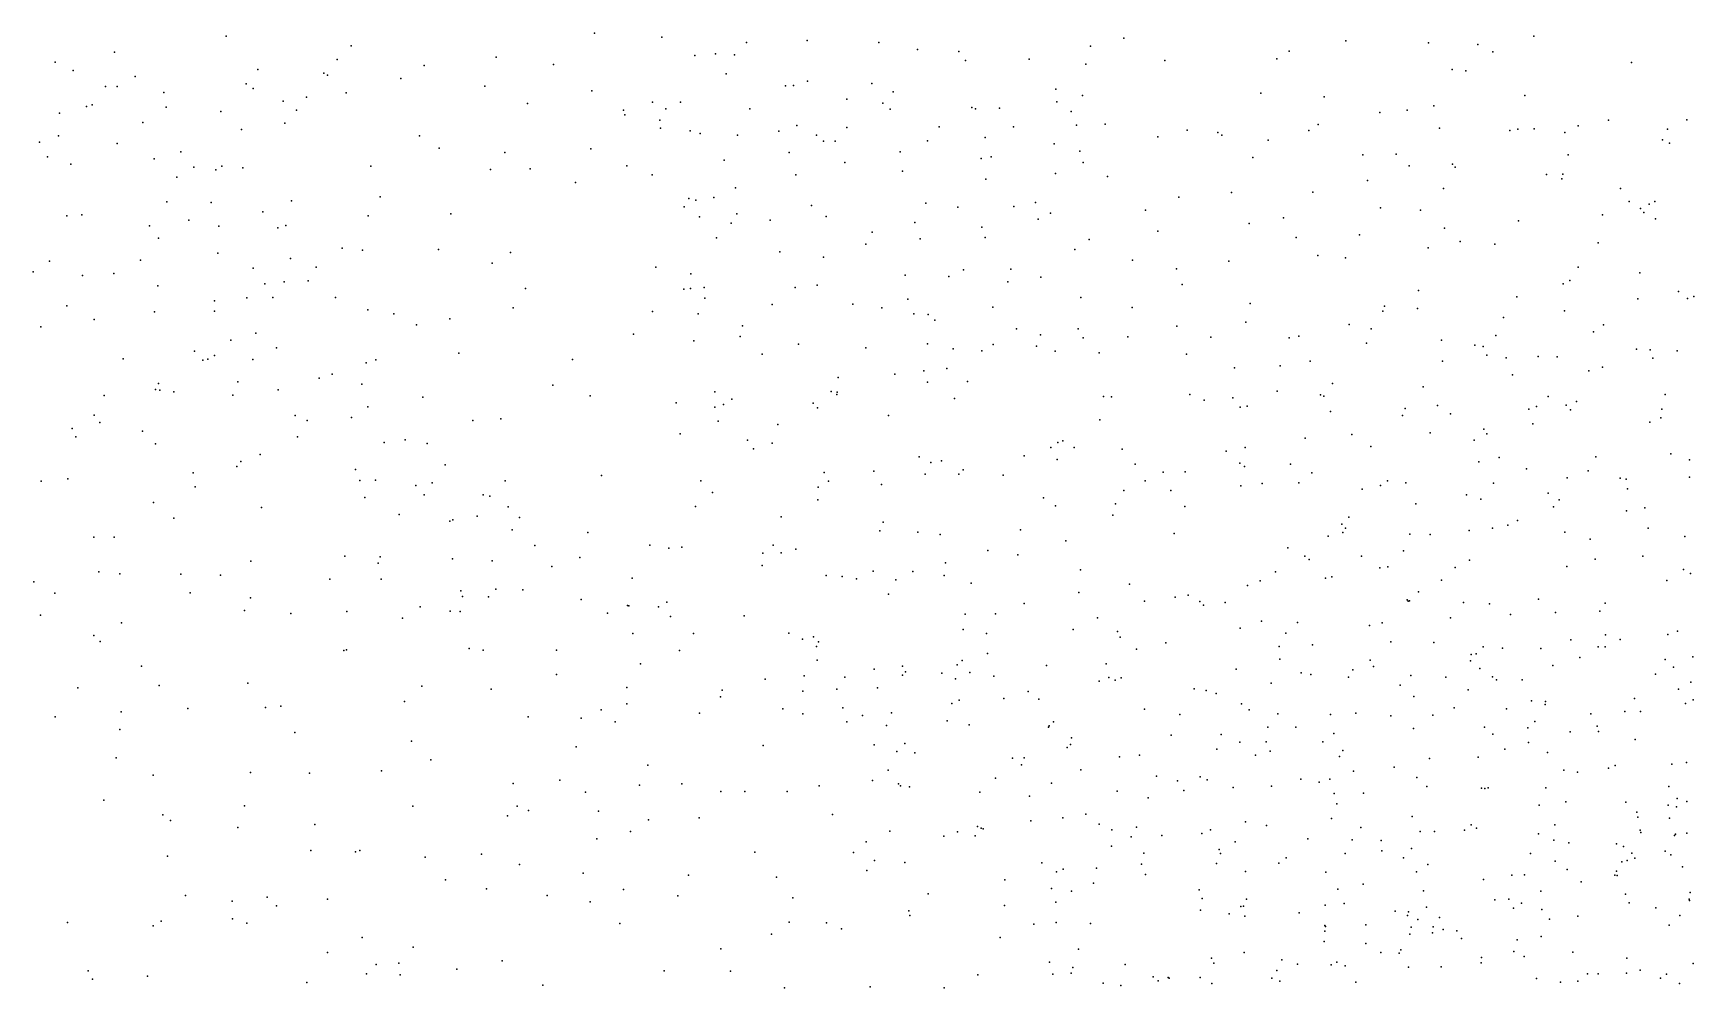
# Model space of a CAD drawing. Header units: metres. Extents: x -25 to 25, y -27.8 to 27.8.
# Drawn here: x -2.707 to -1.327, y -4.766 to -3.972 of the extents above; entities that cross this region are included whole.
import ezdxf

# ---------------------------------------------------------------- set-up
doc = ezdxf.new("R2010")
doc.units = ezdxf.units.M

msp = doc.modelspace()

# ---------------------------------------------------------------- linework, layer by layer
for p in [(-2.5469, -3.9744, -9.378), (-2.2404, -3.972, -24.8268), (-2.1846, -3.9754, -10.4393), (-1.8003, -3.9762, 23.8134), (-1.4595, -3.9746, -10.6159), (-2.6395, -3.9878, -3.3132), (-2.4428, -3.9824, -9.9668), (-2.1398, -3.9891, 3.216), (-2.124, -3.9899, 3.2912), (-2.114, -3.9798, 0.6388), (-2.0638, -3.9782, 0.9257), (-2.004, -3.9798, -21.9883), (-1.972, -3.9856, 1.2743), (-1.9376, -3.9872, 1.3984), (-1.8282, -3.9829, 26.0955), (-1.6629, -3.9869, 23.5749), (-1.6158, -3.9783, 4.3333), (-1.5472, -3.9801, 23.3235), (-1.5061, -3.9813, -17.5299), (-1.4937, -3.9874, -20.1647), (-2.689, -3.9962, -2.7605), (-2.6741, -4.0031, 0.1916), (-2.5205, -4.0021, -9.5784), (-2.4545, -3.9938, 25.15), (-2.382, -3.999, -10.0684), (-2.3223, -3.9918, 0.3281), (-2.2746, -3.9979, 24.4047), (-2.1571, -3.9906, 2.5107), (-1.932, -3.9948, -10.5668), (-1.879, -3.9935, -20.0132), (-1.832, -3.9978, 1.769), (-1.7663, -3.9946, 4.0955), (-1.6733, -3.9933, -10.6053), (-1.5274, -4.0022, 4.433), (-1.516, -4.0032, -10.5726), (-1.3783, -3.9963, -10.5444), (-2.6472, -4.0164, -2.8507), (-2.6375, -4.0162, -3.3806), (-2.6225, -4.0079, -2.9935), (-2.5301, -4.0142, -9.4639), (-2.4655, -4.0053, -9.8258), (-2.4626, -4.0069, 24.6599), (-2.4015, -4.0098, 24.5516), (-2.3317, -4.016, -10.1232), (-2.1309, -4.0057, 25.6683), (-2.0817, -4.0157, 2.3263), (-2.0751, -4.0156, 24.1826), (-2.0633, -4.0118, -10.4643), (-2.0098, -4.0138, 24.1169), (-2.6581, -4.0316, -3.4732), (-2.5987, -4.0213, -3.2257), (-2.5244, -4.018, 24.8987), (-2.4993, -4.0284, 25.0799), (-2.4801, -4.0251, -9.7596), (-2.4471, -4.0215, -9.9006), (-2.2961, -4.0304, 25.4075), (-2.2426, -4.02, 0.4063), (-2.1924, -4.0295, -18.847), (-2.169, -4.0295, 2.5845), (-2.0308, -4.027, 3.4903), (-2.0009, -4.0302, 2.2223), (-1.9921, -4.0208, 1.2025), (-1.857, -4.0186, -10.54), (-1.856, -4.029, 23.9101), (-1.8347, -4.0238, 3.9217), (-1.6865, -4.0219, 4.1671), (-1.6338, -4.025, 26.1847), (-1.4669, -4.0239, -10.5095), (-2.6853, -4.0386, -2.6973), (-2.6629, -4.0329, -8.8636), (-2.5967, -4.0334, -3.1278), (-2.5511, -4.0372, -9.2275), (-2.4882, -4.0359, 0.2548), (-2.2165, -4.036, -10.2554), (-2.2153, -4.04, -19.1857), (-2.1861, -4.0442, 25.5562), (-2.1811, -4.035, 2.8833), (-2.1114, -4.0349, 2.3951), (-1.9947, -4.0352, -10.4655), (-1.9269, -4.0339, -10.4994), (-1.9236, -4.0349, 24.0063), (-1.9038, -4.0344, 1.4958), (-1.8441, -4.0371, -21.0953), (-1.5875, -4.038, -10.5057), (-1.5649, -4.0359, -17.9838), (-1.5427, -4.0323, 4.3409), (-1.3973, -4.0443, -7.0574), (-1.3323, -4.0441, -7.0108), (-2.6862, -4.0574, -8.7981), (-2.616, -4.0462, 0.2123), (-2.534, -4.052, -9.3582), (-2.4979, -4.0468, -9.6812), (-2.3859, -4.0575, -9.9736), (-2.1856, -4.0509, 2.8019), (-2.1609, -4.0531, 3.0393), (-2.1526, -4.0554, -19.4363), (-2.1217, -4.0568, 3.2168), (-2.0872, -4.0535, 0.7515), (-2.0723, -4.0488, 0.8305), (-2.0558, -4.0568, 0.9211), (-2.0307, -4.0503, 25.7858), (-1.9539, -4.0498, 2.1644), (-1.9158, -4.0587, 3.6983), (-1.8922, -4.0499, 2.0542), (-1.8397, -4.0486, 26.0288), (-1.8159, -4.0476, 1.7193), (-1.7722, -4.0582, 23.7836), (-1.7477, -4.0526, -10.4877), (-1.7221, -4.0547, -22.5729), (-1.719, -4.0568, 4.0683), (-1.6467, -4.053, -10.4703), (-1.6389, -4.0479, -20.6558), (-1.538, -4.0509, -7.0357), (-1.4794, -4.0528, 23.1763), (-1.4727, -4.0519, -6.9508), (-1.4591, -4.0516, -7.1245), (-1.4337, -4.0545, -6.8831), (-1.4225, -4.0491, -10.4046), (-1.3483, -4.0517, -7.178), (-2.7021, -4.0627, -3.5636), (-2.6373, -4.0637, -2.7597), (-2.5844, -4.0706, -9.0147), (-2.3697, -4.0677, 25.3467), (-2.3152, -4.0711, 0.3628), (-2.2435, -4.0681, 25.4826), (-2.0787, -4.0713, -10.3288), (-2.05, -4.0617, 3.3976), (-2.0404, -4.0617, 2.2901), (-1.9865, -4.0708, -10.3983), (-1.9636, -4.0614, 1.2667), (-1.8583, -4.0639, 1.6007), (-1.8369, -4.07, 1.9666), (-1.6804, -4.061, 23.6308), (-1.574, -4.0727, -10.4239), (-1.3524, -4.0608, -6.7654), (-1.3466, -4.0634, 16.9794), (-2.6954, -4.0749, 0.207), (-2.676, -4.081, -2.6335), (-2.6065, -4.0766, -2.8214), (-2.5736, -4.0833, -3.0287), (-2.5554, -4.0856, -9.1044), (-2.5503, -4.0827, 24.8454), (-2.5329, -4.084, 24.7529), (-2.4264, -4.0826, 0.2974), (-2.3271, -4.0855, 24.4024), (-2.294, -4.0849, -10.0899), (-2.2136, -4.0823, 0.4459), (-2.1326, -4.0776, -10.281), (-2.0323, -4.0795, 1.0306), (-1.9845, -4.0867, -19.8302), (-1.9189, -4.0761, -23.7602), (-1.9106, -4.0749, -10.419), (-1.8342, -4.0796, 3.8464), (-1.6932, -4.0753, 26.1241), (-1.6018, -4.0733, 23.3823), (-1.5632, -4.0822, 23.3022), (-1.5272, -4.081, 4.2729), (-1.5248, -4.0834, -17.7682), (-1.4309, -4.0732, 23.1035), (-2.5878, -4.0917, -3.2909), (-2.2563, -4.0961, 24.3302), (-2.1925, -4.0898, -10.2131), (-2.1234, -4.1006, 2.4959), (-2.0731, -4.0898, 3.308), (-1.9152, -4.0934, 2.1211), (-1.8573, -4.0887, 3.7692), (-1.8141, -4.0911, -10.4112), (-1.5978, -4.0944, -7.082), (-1.4491, -4.0896, -7.1884), (-1.4363, -4.0931, -10.3296), (-1.4355, -4.0892, -23.0553), (-2.596, -4.1123, 0.2369), (-2.5592, -4.1128, -2.9025), (-2.4924, -4.1115, -9.4217), (-2.4188, -4.108, 24.4921), (-2.1621, -4.1096, 2.9499), (-2.1562, -4.111, 24.2391), (-2.1413, -4.1087, -24.2513), (-1.9649, -4.1133, 2.2109), (-1.8739, -4.1129, -10.3655), (-1.7546, -4.1083, 3.9334), (-1.7108, -4.1046, -10.3937), (-1.6432, -4.1042, 23.4951), (-1.5347, -4.1012, 26.1359), (-1.3873, -4.1012, 17.107), (-1.3802, -4.112, 26.1292), (-1.3637, -4.1141, -10.2611), (-1.3588, -4.1119, 16.7826), (-2.6793, -4.124, -2.5366), (-2.6668, -4.123, -3.4911), (-2.5779, -4.1276, -2.7664), (-2.5164, -4.1206, -9.2023), (-2.4288, -4.124, -9.7508), (-2.36, -4.1223, -9.919), (-2.166, -4.1165, 2.7253), (-2.1532, -4.1247, 2.6001), (-2.1223, -4.1222, -10.2236), (-2.0944, -4.1274, 0.6432), (-2.0602, -4.1153, 2.3418), (-2.048, -4.1245, 25.6675), (-1.9383, -4.1166, 1.336), (-1.8919, -4.1161, 3.6253), (-1.8715, -4.1266, 1.5212), (-1.8613, -4.1216, 3.689), (-1.7824, -4.1193, 1.803), (-1.6675, -4.1257, 23.5763), (-1.587, -4.1172, -7.008), (-1.5536, -4.1193, -6.9364), (-1.4723, -4.128, -6.8061), (-1.4025, -4.123, 17.2125), (-1.3709, -4.1179, -25.5818), (-1.3681, -4.1212, 4.3844), (-1.3582, -4.1264, -7.2873), (-2.6105, -4.1322, -8.8804), (-2.553, -4.1325, -9.0333), (-2.5037, -4.134, 0.2812), (-2.4971, -4.1319, -9.3006), (-2.1268, -4.1301, 3.1207), (-2.0096, -4.1374, 2.283), (-1.9743, -4.1295, 25.7756), (-1.9184, -4.1334, 25.8475), (-1.9157, -4.1419, 1.4017), (-1.7722, -4.1366, 3.8621), (-1.6962, -4.1304, 23.6802), (-1.657, -4.1419, -10.3225), (-1.6045, -4.1397, -25.554), (-1.5338, -4.1341, -20.4913), (-2.603, -4.1426, -2.6678), (-2.5537, -4.155, -3.2626), (-2.4502, -4.1507, -9.569), (-2.4334, -4.1525, -9.669), (-2.3703, -4.1519, -9.8533), (-2.3103, -4.1543, -9.9569), (-2.139, -4.1421, 3.0526), (-2.0864, -4.1538, 24.1682), (-2.0149, -4.1476, -18.9269), (-1.9696, -4.143, 24.0659), (-1.841, -4.152, 1.5794), (-1.8292, -4.1435, 2.0041), (-1.5473, -4.1506, 23.222), (-1.5207, -4.1453, -10.2885), (-1.492, -4.1476, 23.1362), (-1.406, -4.1465, 16.8456), (-2.6937, -4.1616, -2.4138), (-2.618, -4.1607, -2.5898), (-2.5243, -4.1673, -2.8368), (-2.4932, -4.1593, 24.5836), (-2.4718, -4.1666, 25.2548), (-2.3255, -4.1634, 0.3593), (-2.1894, -4.1665, -10.107), (-2.0502, -4.1583, 0.8151), (-1.9336, -4.1687, -21.3943), (-1.8943, -4.1682, 3.5421), (-1.7933, -4.1608, 25.9387), (-1.7566, -4.1681, 23.8051), (-1.713, -4.1616, 3.911), (-1.6391, -4.157, 4.0167), (-1.6161, -4.1588, 23.3771), (-1.4227, -4.1666, 17.3451), (-2.7072, -4.1705, -8.7115), (-2.6661, -4.1736, 0.2293), (-2.6401, -4.1719, -8.7938), (-2.6035, -4.1822, -3.4394), (-2.5145, -4.1806, -9.0879), (-2.4985, -4.1789, -2.9849), (-2.4785, -4.1781, -9.2344), (-2.1605, -4.1721, 2.8257), (-2.1492, -4.1835, 2.6653), (-2.0738, -4.1834, 0.6862), (-2.0553, -4.1816, 3.2539), (-1.9823, -4.1732, -10.2362), (-1.9458, -4.1745, 1.2737), (-1.8968, -4.1789, 24.0107), (-1.8694, -4.1748, 2.0875), (-1.752, -4.1809, 1.8537), (-1.4352, -4.1805, 4.2203), (-1.4295, -4.1777, -6.7053), (-1.3713, -4.1713, -10.1808), (-2.5565, -4.1945, -8.9645), (-2.5295, -4.1921, -2.7443), (-2.508, -4.1919, -3.1054), (-2.4558, -4.1918, 0.3116), (-2.2978, -4.1843, 24.3385), (-2.1663, -4.185, -24.4539), (-2.1606, -4.1844, 0.5068), (-2.1489, -4.1925, 2.9147), (-2.0256, -4.1973, 0.8757), (-1.9801, -4.1931, 1.1132), (-1.8362, -4.1919, 23.9277), (-1.6954, -4.1967, -10.2322), (-1.5555, -4.186, 4.087), (-1.4737, -4.1912, -7.2101), (-1.3729, -4.193, 16.6018), (-1.3392, -4.1869, 17.5776), (-1.3318, -4.1927, 16.5063), (-1.3265, -4.1911, -10.1306), (-2.6792, -4.1989, -3.5208), (-2.6566, -4.2102, -2.3707), (-2.6064, -4.2037, 24.9796), (-2.5566, -4.2032, -2.6494), (-2.4289, -4.2021, -9.4618), (-2.4074, -4.2054, -9.6085), (-2.3609, -4.2095, 24.3913), (-2.3081, -4.2003, -9.8882), (-2.1924, -4.2034, -10.0459), (-2.1544, -4.2054, 2.759), (-2.0927, -4.1976, -10.1256), (-2.0016, -4.2004, 3.3398), (-1.975, -4.2055, 25.6784), (-1.9631, -4.2061, 2.2512), (-1.9575, -4.2106, -19.5813), (-1.9093, -4.1998, -10.2104), (-1.7936, -4.2002, -10.2286), (-1.585, -4.2033, 4.0151), (-1.5837, -4.1991, -10.2071), (-1.5561, -4.201, -7.1629), (-1.4847, -4.2086, 17.2166), (-1.4341, -4.203, -10.1547), (-2.7008, -4.2162, -2.3124), (-2.5222, -4.2216, -9.0198), (-2.3886, -4.2146, 25.3861), (-2.2082, -4.2223, 0.45), (-2.1193, -4.2244, 2.55), (-2.1174, -4.2153, 3.0721), (-1.8897, -4.2178, 2.1497), (-1.8696, -4.2228, 25.7881), (-1.8384, -4.2179, 1.5372), (-1.7972, -4.2246, 3.6242), (-1.7562, -4.2156, 1.6806), (-1.728, -4.2247, -23.5749), (-1.699, -4.2123, -19.8825), (-1.655, -4.2239, 23.5155), (-1.6131, -4.2144, 3.9492), (-1.5948, -4.218, -6.9038), (-1.491, -4.2234, 4.0919), (-1.4098, -4.2205, -6.6326), (-1.4015, -4.2147, -7.2939), (-2.573, -4.2365, 0.2834), (-2.5428, -4.2272, 24.6179), (-2.5049, -4.2337, -3.2453), (-2.3532, -4.238, -9.7109), (-2.1579, -4.228, 24.222), (-2.071, -4.2306, 2.4443), (-2.0149, -4.2338, 24.1089), (-1.9636, -4.2303, -19.2797), (-1.9423, -4.2345, -21.7539), (-1.9185, -4.2362, 3.433), (-1.9091, -4.2308, 1.3628), (-1.8729, -4.2324, 3.5005), (-1.8574, -4.2365, -25.3659), (-1.8343, -4.2253, 3.5616), (-1.8209, -4.2378, -10.155), (-1.6629, -4.2254, -10.1729), (-1.5987, -4.2297, 23.2792), (-1.5364, -4.2272, -10.1476), (-1.5085, -4.2316, 17.1101), (-1.5017, -4.2326, 16.9268), (-1.374, -4.2348, 25.9875), (-1.3627, -4.2353, -6.5277), (-1.3403, -4.2363, -7.3333), (-2.6323, -4.2428, -8.7659), (-2.5662, -4.2439, -3.3726), (-2.5621, -4.2432, -8.9061), (-2.5566, -4.24, -2.5249), (-2.5246, -4.2433, -2.5996), (-2.4305, -4.2463, 24.4419), (-2.4224, -4.2437, -9.3433), (-2.2588, -4.2433, 25.4833), (-2.101, -4.2391, 25.5952), (-1.9476, -4.251, 3.3689), (-1.7482, -4.2389, -10.1623), (-1.7084, -4.2504, 25.8738), (-1.6705, -4.2487, 23.6496), (-1.6454, -4.2447, 3.8495), (-1.5355, -4.2449, -6.7745), (-1.4985, -4.2398, 23.0955), (-1.4826, -4.2421, 16.7992), (-1.4558, -4.2409, 17.433), (-1.4401, -4.2412, 23.0198), (-1.4024, -4.2498, 4.1257), (-1.3606, -4.2424, -10.0683), (-2.6029, -4.2634, -2.3533), (-2.5372, -4.2619, 25.2219), (-2.4694, -4.2588, -3.1616), (-2.4587, -4.2557, -2.7816), (-2.4339, -4.264, -3.0033), (-2.2751, -4.2648, -9.8347), (-2.0378, -4.2585, 0.7598), (-1.9907, -4.2556, 3.2972), (-1.9668, -4.2527, -10.1055), (-1.9636, -4.2623, 1.1052), (-1.9305, -4.2617, 1.2879), (-1.6268, -4.2634, 23.3672), (-1.5516, -4.2661, 25.9143), (-1.4771, -4.2561, -6.6933), (-1.4139, -4.2529, 17.5355), (-2.6483, -4.2734, 24.8705), (-2.6056, -4.2683, 25.1239), (-2.6018, -4.2689, 24.6763), (-2.5903, -4.2703, -8.815), (-2.5413, -4.2732, -2.4626), (-2.5036, -4.2686, 0.3125), (-2.3832, -4.2748, -9.4461), (-2.244, -4.2735, 24.2763), (-2.1725, -4.2795, 0.4781), (-2.1404, -4.2704, 2.7353), (-2.1263, -4.2765, 2.9481), (-2.0588, -4.2798, -25.0536), (-2.0436, -4.2699, -10.0348), (-2.039, -4.2726, 3.1992), (-2.0387, -4.2705, 2.3885), (-1.9413, -4.2758, 2.2533), (-1.8172, -4.2741, 23.9378), (-1.8106, -4.2745, 2.0736), (-1.7455, -4.2726, 25.7979), (-1.7337, -4.2771, -18.8339), (-1.7098, -4.2754, 1.817), (-1.6728, -4.2697, 3.7555), (-1.6368, -4.2727, -10.085), (-1.6342, -4.2739, -7.0676), (-1.4475, -4.2743, -7.2794), (-1.4239, -4.2782, 16.5624), (-1.3504, -4.2726, 16.3758), (-2.6566, -4.2897, 0.2621), (-2.4895, -4.2901, -9.017), (-2.4425, -4.2917, -2.6896), (-2.429, -4.2829, -9.2024), (-2.3184, -4.2927, -9.6845), (-2.1404, -4.283, -24.6699), (-2.1332, -4.2808, 2.8783), (-2.055, -4.2836, 0.6538), (-1.9962, -4.2899, 0.8726), (-1.8203, -4.2936, 3.5112), (-1.7036, -4.2831, 1.8987), (-1.6979, -4.2821, 23.7524), (-1.6285, -4.2866, 25.8413), (-1.5688, -4.29, 3.8766), (-1.5665, -4.2841, 23.1681), (-1.5395, -4.2816, 17.0497), (-1.5287, -4.2887, 17.2501), (-1.4637, -4.2847, -22.7052), (-1.4573, -4.2825, -10.0451), (-1.4325, -4.2814, 4.035), (-1.4291, -4.2854, -6.6042), (-1.354, -4.2919, 25.8601), (-1.353, -4.2848, -19.8102), (-2.6749, -4.3007, -8.691), (-2.6717, -4.3077, -2.2132), (-2.6517, -4.2957, 24.9564), (-2.6162, -4.3029, -3.4603), (-2.4794, -4.2942, 25.3252), (-2.3417, -4.2941, -9.5935), (-2.1692, -4.3053, 25.5366), (-2.1376, -4.2946, 2.8041), (-2.0882, -4.2975, 3.0592), (-1.6107, -4.3057, -6.9989), (-1.5457, -4.3045, -10.0427), (-1.501, -4.3014, 16.7115), (-1.4986, -4.3052, 3.9324), (-1.4602, -4.2968, 25.8751), (-1.3631, -4.2954, -23.1607), (-2.6056, -4.3135, -2.2709), (-2.4874, -4.3078, -3.2852), (-2.4153, -4.3124, -3.0878), (-2.3979, -4.3101, -2.8365), (-2.3797, -4.3134, -9.3021), (-2.1134, -4.3104, 2.6293), (-2.1082, -4.3176, -9.9332), (-2.0929, -4.3129, 0.5696), (-1.8612, -4.3165, -23.7981), (-1.8552, -4.3124, 1.4208), (-1.851, -4.3111, 25.6952), (-1.8417, -4.3165, 2.1515), (-1.8017, -4.3179, -19.4801), (-1.7152, -4.3196, 1.643), (-1.6994, -4.3166, 3.6373), (-1.6497, -4.3089, 23.4982), (-1.5951, -4.3157, -6.9148), (-1.509, -4.3104, 17.4065), (-2.5379, -4.3324, -8.8958), (-2.5347, -4.3283, 24.5537), (-2.5184, -4.3225, -2.3534), (-2.4391, -4.3348, 0.3384), (-2.3647, -4.3311, -2.9729), (-1.9706, -4.3244, 3.2626), (-1.961, -4.3292, 0.9661), (-1.9521, -4.3278, 1.0522), (-1.9341, -4.3351, 1.1483), (-1.8832, -4.3235, 3.3789), (-1.8559, -4.3265, -10.0193), (-1.7911, -4.3304, 1.5187), (-1.7039, -4.3296, -19.0727), (-1.7001, -4.3323, 23.8225), (-1.6617, -4.3306, 1.7598), (-1.5052, -4.3286, -7.2015), (-1.4882, -4.3249, 23.0482), (-1.4656, -4.3343, -6.6693), (-1.408, -4.3245, 22.9507), (-1.3455, -4.3218, 16.2532), (-1.3301, -4.3269, -6.4062), (-2.7007, -4.3445, 0.2471), (-2.6784, -4.3426, -3.4784), (-2.5742, -4.3377, 25.1924), (-2.4356, -4.344, -9.0602), (-2.4227, -4.3439, -2.5233), (-2.3892, -4.3481, 25.412), (-2.3756, -4.346, 24.3752), (-2.3149, -4.3442, -9.4564), (-2.2348, -4.3398, -9.7528), (-2.152, -4.3442, 24.2179), (-2.0495, -4.3374, 2.4718), (-2.046, -4.3447, 0.6154), (-2.0082, -4.3363, 0.7291), (-2.0019, -4.3474, 3.1923), (-1.9655, -4.3389, -9.9905), (-1.9375, -4.3387, 2.29), (-1.9007, -4.3395, 24.0611), (-1.7826, -4.3444, 2.1), (-1.7676, -4.3371, -10.0225), (-1.7494, -4.3369, 1.5809), (-1.7031, -4.3484, 1.9974), (-1.6854, -4.3465, -10.015), (-1.6548, -4.3461, 23.6357), (-1.6442, -4.3376, 3.6836), (-1.5871, -4.3483, 3.7512), (-1.5813, -4.3444, 17.1802), (-1.5658, -4.346, 16.8447), (-1.4931, -4.3462, -25.5134), (-1.4318, -4.3417, -17.9131), (-1.4144, -4.3361, -9.9798), (-1.3878, -4.3422, 16.3403), (-1.3826, -4.3429, 17.7156), (-1.33, -4.3412, -17.618), (-2.6072, -4.3624, -2.1953), (-2.5725, -4.3494, -8.8036), (-2.4314, -4.3583, -2.4325), (-2.3821, -4.3559, -2.6014), (-2.3331, -4.3559, -2.7925), (-2.3276, -4.3571, -2.8987), (-2.1423, -4.354, 0.4928), (-2.0548, -4.36, -9.9109), (-2.0545, -4.3495, 25.5704), (-1.8671, -4.3586, 1.35), (-1.8005, -4.3523, -22.0918), (-1.7613, -4.3524, 23.9172), (-1.6021, -4.3513, -22.4603), (-1.5154, -4.3559, -6.7437), (-1.5037, -4.3595, -19.3343), (-1.4476, -4.3545, 25.7758), (-1.4384, -4.3602, 17.6383), (-1.3815, -4.3511, -6.5239), (-2.5902, -4.3754, 0.2953), (-2.5175, -4.3664, 25.2764), (-2.403, -4.3723, -3.1602), (-2.3583, -4.3768, -2.5284), (-2.3382, -4.3738, -9.2607), (-2.3124, -4.3659, 24.3198), (-2.3029, -4.3747, -2.7094), (-2.1565, -4.3656, -9.8227), (-2.0854, -4.3742, 2.9698), (-1.8571, -4.3651, -21.3474), (-1.8095, -4.3729, -21.0275), (-1.8073, -4.3634, 3.4465), (-1.7498, -4.3657, 3.5232), (-1.6133, -4.3745, 23.2729), (-1.5577, -4.3635, -7.1304), (-1.4432, -4.366, -18.7932), (-1.3825, -4.3694, 3.9481), (-1.3673, -4.3667, 25.7306), (-2.3609, -4.3778, -3.0561), (-2.309, -4.385, -2.6265), (-2.246, -4.3872, -9.5925), (-2.0032, -4.3858, 2.4279), (-2.0005, -4.3788, 0.6734), (-1.9716, -4.387, 0.7689), (-1.953, -4.389, 0.854), (-1.8863, -4.3851, 1.2748), (-1.7585, -4.3881, -9.9653), (-1.6304, -4.3904, 3.6259), (-1.6192, -4.3805, 1.8958), (-1.6183, -4.3872, 16.9473), (-1.6161, -4.3836, 1.7663), (-1.5625, -4.3888, -6.8409), (-1.5458, -4.389, 16.6705), (-1.5133, -4.3857, 25.7266), (-1.4939, -4.3838, 16.5392), (-1.4811, -4.3813, 3.8293), (-1.4732, -4.3774, -9.9518), (-1.4336, -4.3869, -6.6216), (-1.3645, -4.3836, -7.3174), (-2.6567, -4.3913, -2.1148), (-2.64, -4.3911, 25.0532), (-2.2901, -4.398, -9.3699), (-2.1944, -4.3979, -9.7052), (-2.1787, -4.4002, 0.4507), (-2.1679, -4.3994, 25.5228), (-2.0919, -4.3979, 2.8917), (-2.0853, -4.4043, 2.6924), (-2.0731, -4.4012, 2.585), (-1.9134, -4.4022, 3.2648), (-1.8487, -4.3942, 3.3535), (-1.664, -4.4, 25.6763), (-1.5678, -4.4025, -6.9913), (-1.4126, -4.3928, 3.8794), (-1.3339, -4.3907, 16.0693), (-2.5263, -4.4112, 0.3178), (-2.4482, -4.407, -8.9661), (-2.4204, -4.4129, -3.247), (-2.4188, -4.4074, -2.3245), (-2.3587, -4.4092, -2.3886), (-2.3257, -4.4108, -9.2023), (-2.276, -4.4157, -2.4883), (-2.2526, -4.4082, -2.7462), (-2.101, -4.4147, -9.7737), (-2.1005, -4.4046, 2.784), (-1.9486, -4.4126, -9.8996), (-1.8886, -4.406, 2.2699), (-1.65, -4.4071, 23.557), (-1.6463, -4.4097, 23.7067), (-1.6028, -4.407, 16.7945), (-1.5875, -4.4168, 1.8315), (-1.581, -4.4159, 25.6737), (-1.5249, -4.4163, -9.9246), (-1.5129, -4.4104, 23.0676), (-1.432, -4.4157, 17.7218), (-1.4084, -4.4095, -9.9049), (-1.3688, -4.407, 25.6472), (-1.3351, -4.4181, 3.9161), (-2.7067, -4.4283, 0.25), (-2.6526, -4.4201, -8.6915), (-2.6353, -4.4217, 24.7068), (-2.5844, -4.4219, 24.6191), (-2.5514, -4.4228, -8.8039), (-2.4607, -4.426, -2.2174), (-2.418, -4.4262, 24.4128), (-2.2093, -4.4254, 24.2661), (-2.048, -4.4232, 3.0287), (-2.0347, -4.4239, 2.5158), (-2.0227, -4.4259, -24.4151), (-2.0088, -4.4194, 24.1484), (-1.99, -4.4267, 3.133), (-1.9758, -4.4196, -24.1655), (-1.9498, -4.4231, 3.2041), (-1.9274, -4.4294, 2.3364), (-1.8365, -4.4183, 2.2217), (-1.7957, -4.4302, 3.3869), (-1.6977, -4.4315, 3.5029), (-1.6871, -4.4276, 2.0557), (-1.6743, -4.42, -9.9299), (-1.6327, -4.4252, 17.2111), (-1.6274, -4.4243, 1.987), (-1.5364, -4.427, 3.6982), (-1.3489, -4.4271, 22.8862), (-1.3292, -4.4213, -6.3903), (-2.6893, -4.4377, -3.4685), (-2.5767, -4.4376, 25.2018), (-2.5266, -4.4417, -2.124), (-2.3516, -4.4357, -2.3034), (-2.3502, -4.4404, -3.134), (-2.3287, -4.4409, -9.1372), (-2.3226, -4.4344, 0.3835), (-2.3002, -4.4351, -2.3538), (-2.2516, -4.4429, -2.9908), (-2.1803, -4.4453, -9.602), (-1.9961, -4.4386, -9.8285), (-1.8378, -4.4371, 1.3422), (-1.7832, -4.4445, 1.4212), (-1.7578, -4.4412, 2.1539), (-1.7468, -4.4394, -20.8034), (-1.7373, -4.4447, -25.3278), (-1.7161, -4.4456, 1.5204), (-1.5648, -4.4433, 1.8987), (-1.5639, -4.4443, 1.7214), (-1.5629, -4.444, -6.9297), (-1.5555, -4.4367, 17.476), (-1.5181, -4.4455, -7.1288), (-1.4557, -4.4427, -7.2009), (-2.7012, -4.4561, -2.0525), (-2.5316, -4.4521, 24.5339), (-2.4929, -4.4548, 25.3197), (-2.4464, -4.4531, -2.1478), (-2.4001, -4.4586, -8.9785), (-2.3856, -4.4491, -2.2288), (-2.3604, -4.4528, -9.0432), (-2.3523, -4.4529, 24.3539), (-2.2296, -4.4543, -2.3596), (-2.2132, -4.448, -2.8757), (-2.2119, -4.4483, -2.4427), (-2.1872, -4.4492, -2.5822), (-2.1772, -4.4571, -2.7342), (-2.116, -4.4567, -9.6779), (-1.9324, -4.4552, 0.8342), (-1.9071, -4.455, 1.0899), (-1.8834, -4.4464, -9.8726), (-1.8223, -4.4584, 25.583), (-1.7341, -4.4478, 3.4441), (-1.5288, -4.4584, 25.5855), (-1.4963, -4.4465, 17.6414), (-1.479, -4.4555, -9.8743), (-1.4414, -4.4538, 16.2938), (-1.4045, -4.4526, -6.5672), (-1.4003, -4.4461, 16.1875), (-2.6568, -4.4729, 25.0059), (-2.6339, -4.4624, 25.1198), (-2.2087, -4.4712, -9.4033), (-2.1582, -4.4713, -2.3897), (-2.079, -4.4709, 2.8061), (-1.934, -4.468, 25.5635), (-1.9146, -4.4714, 0.9444), (-1.8426, -4.468, 24.0674), (-1.8057, -4.4697, -9.8594), (-1.7037, -4.4668, 2.1116), (-1.6858, -4.4611, 25.5955), (-1.6657, -4.4709, 23.8742), (-1.6559, -4.4622, 1.5812), (-1.5962, -4.4647, 23.1827), (-1.5855, -4.4623, 3.5879), (-1.4, -4.4725, 25.5274), (-1.348, -4.4722, -2.2556), (-1.34, -4.4694, -2.0568), (-2.6516, -4.478, 0.2805), (-2.449, -4.4855, -8.8996), (-2.4467, -4.4848, 0.3487), (-2.3448, -4.4839, -3.1908), (-2.333, -4.4851, -2.1431), (-2.2722, -4.4851, -9.1872), (-2.1697, -4.4855, -2.2767), (-2.0676, -4.4761, -2.5735), (-2.0585, -4.4742, 2.8969), (-2.056, -4.4821, -2.4599), (-2.0544, -4.4783, 0.5524), (-1.8034, -4.4743, -21.5338), (-1.7898, -4.4842, 2.2198), (-1.7655, -4.4791, 24.0089), (-1.6712, -4.4822, 16.9869), (-1.6435, -4.4807, -20.6227), (-1.5785, -4.4782, -9.8627), (-1.5427, -4.4788, 16.5198), (-1.5015, -4.4825, 3.6507), (-1.4855, -4.4836, -2.2272), (-1.4536, -4.4838, -2.3017), (-1.4288, -4.4765, -2.0923), (-1.4061, -4.4825, 22.9294), (-1.4003, -4.4823, 17.8704), (-1.3876, -4.4762, -9.8304), (-2.6171, -4.4985, -2.0392), (-2.2022, -4.4965, -3.0044), (-2.0555, -4.4936, -2.7263), (-1.9844, -4.4986, -2.5624), (-1.9389, -4.4973, 3.1411), (-1.9348, -4.4939, 0.724), (-1.9137, -4.488, 24.1116), (-1.8646, -4.4979, 1.1667), (-1.8152, -4.4965, 3.3089), (-1.6706, -4.4926, -23.6567), (-1.5957, -4.4936, 2.0209), (-1.5927, -4.4987, -2.2072), (-1.5122, -4.4941, 1.7736), (-1.5116, -4.4888, -2.1036), (-1.5074, -4.4882, 16.4304), (-1.5045, -4.5003, 1.9256), (-1.4436, -4.4979, -6.6499), (-1.4212, -4.4912, 3.7198), (-1.3504, -4.4929, -6.4531), (-1.3434, -4.4994, -7.3063), (-1.3274, -4.4908, 17.9866), (-2.6025, -4.5145, 24.6422), (-2.5288, -4.5127, -8.7976), (-2.2721, -4.5054, -3.0935), (-2.0986, -4.5094, 24.2142), (-2.0663, -4.5065, -2.7988), (-2.0325, -4.5075, 2.6391), (-2.008, -4.5011, -2.6509), (-1.9844, -4.5061, 3.0575), (-1.9819, -4.5033, 2.5057), (-1.9516, -4.5042, -2.4334), (-1.9403, -4.5089, 2.4406), (-1.9285, -4.5038, -2.3558), (-1.9085, -4.5067, -2.4982), (-1.8209, -4.511, -2.4482), (-1.8128, -4.508, -2.3478), (-1.8077, -4.5101, 1.3115), (-1.8026, -4.5082, -9.8), (-1.7069, -4.5011, 1.4728), (-1.6779, -4.5127, -2.2591), (-1.6529, -4.5039, -9.8304), (-1.645, -4.5055, -2.1463), (-1.6137, -4.5075, 16.6342), (-1.6099, -4.5014, -2.3644), (-1.5705, -4.5143, -2.0754), (-1.5618, -4.5062, 1.6503), (-1.5328, -4.5077, -6.8267), (-1.4938, -4.5073, -2.0287), (-1.4905, -4.5098, 1.8556), (-1.4692, -4.5098, -2.4098), (-1.3582, -4.5052, -2.4285), (-1.329, -4.5119, -6.3755), (-2.67, -4.5166, 24.9295), (-2.3984, -4.528, -8.9326), (-2.3842, -4.5151, -2.0892), (-2.3265, -4.5175, -9.0077), (-2.2136, -4.5162, -9.2542), (-2.1358, -4.524, 0.46), (-2.1344, -4.5185, -9.454), (-2.0673, -4.5194, -9.5819), (-2.0391, -4.5175, -9.6479), (-2.0051, -4.5165, -2.2762), (-1.9374, -4.5268, -2.6355), (-1.9002, -4.5255, 0.7962), (-1.8799, -4.5196, -2.5619), (-1.871, -4.5259, 2.3512), (-1.7418, -4.5174, -2.4115), (-1.7319, -4.5187, 25.542), (-1.7235, -4.5213, -2.1848), (-1.5593, -4.5238, 17.572), (-1.514, -4.5183, -7.0894), (-1.4615, -4.5272, -1.9334), (-1.4497, -4.528, 16.2452), (-1.3758, -4.5254, -6.5111), (-1.3391, -4.5175, 25.4398), (-1.3269, -4.5266, 3.7775), (-2.6889, -4.5406, -8.6445), (-2.6342, -4.5365, -8.6987), (-2.5786, -4.5338, 25.1907), (-2.5141, -4.5328, -3.3493), (-2.5014, -4.5318, 0.3334), (-2.2958, -4.5405, -2.0882), (-2.2516, -4.5418, 0.4074), (-2.2351, -4.5347, 24.2983), (-2.2135, -4.5298, -2.1328), (-2.1532, -4.5375, -9.3544), (-2.0839, -4.5341, -9.5101), (-2.0672, -4.538, -2.8835), (-2.0341, -4.533, 2.7632), (-2.0177, -4.5395, 2.8727), (-1.9937, -4.5374, 2.9926), (-1.9435, -4.5296, -2.216), (-1.7831, -4.5343, -2.5453), (-1.7537, -4.5388, -2.1122), (-1.7025, -4.5297, -2.4982), (-1.6963, -4.5348, 3.396), (-1.6724, -4.5381, -2.0649), (-1.6285, -4.5387, 23.7257), (-1.6075, -4.5377, 2.0877), (-1.5785, -4.5397, -2.0051), (-1.5434, -4.5393, -2.5004), (-1.5257, -4.5331, 1.9969), (-1.4821, -4.5339, 25.4841), (-1.45, -4.5303, -7.1538), (-1.412, -4.5382, -6.589), (-1.3839, -4.5361, -7.2254), (-1.3708, -4.5361, 16.0231), (-1.3334, -4.5296, -2.4923), (-2.6351, -4.5511, 25.0608), (-2.4898, -4.5536, -2.0281), (-2.2234, -4.5447, -9.1698), (-2.0306, -4.5449, 0.5496), (-1.9976, -4.5478, -2.8073), (-1.9474, -4.544, -2.147), (-1.9291, -4.5474, -9.6972), (-1.863, -4.5492, -2.1116), (-1.8625, -4.5481, 0.8722), (-1.859, -4.5447, -9.7307), (-1.7611, -4.5558, -2.6107), (-1.7195, -4.5553, 24.0391), (-1.6807, -4.5491, 2.1803), (-1.6573, -4.5492, 25.5126), (-1.6258, -4.5545, -2.5708), (-1.5596, -4.5504, -9.7806), (-1.5005, -4.5491, 23.043), (-1.4935, -4.5551, -2.5487), (-1.4646, -4.5499, -9.7671), (-1.4586, -4.5445, 1.6976), (-1.4294, -4.5532, 1.8996), (-1.4069, -4.5483, -2.5276), (-1.4056, -4.5529, 16.1052), (-2.3927, -4.5608, 25.3894), (-2.2557, -4.5657, -9.0543), (-2.1003, -4.5646, -9.397), (-2.008, -4.5638, -2.0958), (-1.989, -4.5694, 2.6577), (-1.9824, -4.5627, 2.5881), (-1.8476, -4.5661, -24.085), (-1.8447, -4.5636, 0.9534), (-1.8438, -4.5581, -2.6839), (-1.723, -4.5674, 1.3629), (-1.704, -4.5616, 16.9951), (-1.682, -4.5613, -9.7602), (-1.6787, -4.5692, 17.2603), (-1.635, -4.5613, 23.4386), (-1.6184, -4.5686, -1.9507), (-1.4835, -4.5675, -6.7918), (-1.464, -4.562, -1.8714), (-1.3753, -4.5596, 22.9041), (-2.6382, -4.5746, 24.8209), (-2.3767, -4.5764, -2.0135), (-2.1962, -4.5807, -3.0499), (-1.9743, -4.5706, -9.6256), (-1.893, -4.5751, 0.6466), (-1.8856, -4.5806, -2.0379), (-1.8832, -4.5748, -2.7588), (-1.8041, -4.5739, -2.032), (-1.7873, -4.5726, 24.1026), (-1.6908, -4.5726, 16.7737), (-1.6211, -4.5736, 3.433), (-1.5756, -4.5824, 1.5325), (-1.5462, -4.5753, -1.8982), (-1.5057, -4.5742, -22.3576), (-1.4482, -4.5704, 22.97), (-1.3973, -4.5832, 3.6543), (-1.3918, -4.5811, 25.4), (-1.3448, -4.5799, 14.8224), (-1.3326, -4.5787, 14.9542), (-2.6074, -4.5891, 0.2998), (-2.5264, -4.587, 24.5665), (-2.4776, -4.5875, -8.8099), (-2.4177, -4.5854, -3.2677), (-2.308, -4.596, -3.1623), (-2.2694, -4.5933, -2.0228), (-2.203, -4.5974, 0.4206), (-2.168, -4.5964, -2.0242), (-2.0095, -4.5937, -2.896), (-1.9964, -4.585, -9.5509), (-1.9877, -4.5963, 2.813), (-1.907, -4.5916, 3.0678), (-1.8605, -4.5959, 2.4307), (-1.8362, -4.5848, 3.1793), (-1.7733, -4.59, 1.2258), (-1.7559, -4.5938, 3.2746), (-1.7369, -4.5906, -1.9668), (-1.7311, -4.5931, -2.6929), (-1.6532, -4.5924, -2.6745), (-1.6379, -4.5949, 1.4344), (-1.629, -4.5924, 23.5291), (-1.6094, -4.5858, 16.5139), (-1.5569, -4.591, -2.6416), (-1.4346, -4.5851, -1.8073), (-1.4232, -4.5867, -2.6251), (-2.6486, -4.6099, 24.9056), (-2.2481, -4.6032, 25.4579), (-2.1354, -4.6027, 24.2773), (-2.1155, -4.6027, -9.2287), (-2.0802, -4.6026, -9.3296), (-2.0538, -4.5981, -2.9589), (-1.9861, -4.598, -2.0194), (-1.9785, -4.5988, 2.727), (-1.92, -4.6033, -2.8316), (-1.8788, -4.6065, -9.6336), (-1.8058, -4.6025, 1.0421), (-1.7801, -4.608, -2.7601), (-1.7506, -4.6018, -23.8912), (-1.7096, -4.5995, 2.2589), (-1.6776, -4.5984, -21.9582), (-1.6255, -4.6044, 17.5144), (-1.6011, -4.6041, 23.7749), (-1.5485, -4.5985, 2.0971), (-1.5029, -4.6, -1.823), (-1.5001, -4.6001, 17.7917), (-1.4974, -4.5998, 3.534), (-1.4495, -4.5997, -7.0972), (-1.4329, -4.6113, 17.9958), (-1.383, -4.6115, 18.1775), (-1.3473, -4.5985, -18.3312), (-1.3404, -4.6086, -9.6754), (-1.3323, -4.611, 1.7609), (-2.5995, -4.622, 24.699), (-2.5316, -4.6147, -8.7681), (-2.3916, -4.615, 0.367), (-2.3129, -4.6229, -1.9648), (-2.3049, -4.6148, 24.3626), (-2.2955, -4.6185, 0.3921), (-2.2373, -4.619, -9.0033), (-2.1536, -4.6245, 25.4834), (-2.0426, -4.6219, -1.9663), (-1.8512, -4.6246, 3.1043), (-1.832, -4.6217, -2.8174), (-1.6278, -4.6252, -2.7392), (-1.6234, -4.6129, 2.1967), (-1.5606, -4.6236, 25.44), (-1.4551, -4.614, -9.6946), (-1.3738, -4.62, 1.6699), (-1.3731, -4.624, 18.2735), (-1.3478, -4.6141, -6.4349), (-1.3468, -4.6248, 15.8717), (-1.3408, -4.6156, 1.9105), (-2.593, -4.6268, -1.9249), (-2.5371, -4.6328, 0.3221), (-2.4731, -4.6303, 25.2791), (-2.2106, -4.6361, -1.9497), (-2.1956, -4.6262, -9.0615), (-1.995, -4.6358, 25.4955), (-1.9386, -4.6362, 2.6768), (-1.9222, -4.6317, 2.9662), (-1.9191, -4.6332, -1.9265), (-1.9174, -4.6339, 2.5728), (-1.8777, -4.6272, 2.498), (-1.8209, -4.6299, -1.9043), (-1.8104, -4.6345, 0.8014), (-1.79, -4.6324, 0.895), (-1.7356, -4.6376, 16.9736), (-1.7284, -4.6347, 16.8705), (-1.6992, -4.628, -2.7696), (-1.6817, -4.6311, -1.8507), (-1.6033, -4.6328, 23.275), (-1.554, -4.6359, 17.7053), (-1.542, -4.6361, 23.1198), (-1.5171, -4.635, -1.763), (-1.5116, -4.6304, 16.2995), (-1.5073, -4.6331, 1.5389), (-1.4556, -4.6379, -2.7319), (-1.442, -4.6305, -6.6916), (-1.371, -4.635, 18.464), (-1.3704, -4.6368, 2.0116), (-1.3418, -4.6382, -7.2385), (-1.3323, -4.6374, -23.3876), (-2.4763, -4.6517, -3.3), (-2.4392, -4.6528, 24.4871), (-2.4355, -4.6519, -8.8203), (-2.2385, -4.642, -3.1161), (-2.0146, -4.6445, -9.3393), (-1.95, -4.6398, 24.2273), (-1.9241, -4.6396, -9.516), (-1.8106, -4.6482, -9.5941), (-1.7942, -4.6403, 2.3963), (-1.7689, -4.6392, 1.0917), (-1.7211, -4.6511, 17.2149), (-1.7079, -4.6446, 24.1139), (-1.6474, -4.6422, 3.3367), (-1.6105, -4.6428, 23.614), (-1.5864, -4.6434, -9.6754), (-1.586, -4.652, 24.0152), (-1.5612, -4.6501, 23.896), (-1.4429, -4.6433, -7.0176), (-1.4303, -4.6453, -1.6948), (-1.3909, -4.6463, 15.9844), (-1.3849, -4.6485, 18.5467), (-1.3503, -4.6524, 25.3164), (-1.3425, -4.6393, 3.6534), (-2.5956, -4.6565, -3.3385), (-2.3812, -4.6574, -8.8706), (-2.3344, -4.6548, -3.2114), (-2.303, -4.6635, -8.9219), (-2.1072, -4.6533, -9.1385), (-2.0253, -4.6535, -9.2668), (-2.0077, -4.6601, 0.5269), (-1.9825, -4.6619, -2.9646), (-1.8687, -4.662, -1.851), (-1.823, -4.6665, -24.8941), (-1.7857, -4.6633, -2.8538), (-1.7837, -4.6541, 24.16), (-1.7234, -4.6625, 25.4585), (-1.7199, -4.6543, 16.7216), (-1.6714, -4.6623, -20.8555), (-1.6653, -4.658, 2.2812), (-1.6163, -4.6543, -1.773), (-1.5679, -4.658, -2.7887), (-1.5475, -4.6635, -22.1127), (-1.4623, -4.6544, 25.3618), (-1.4418, -4.6607, 3.529), (-1.3864, -4.6613, 14.7792), (-1.3819, -4.66, 1.5719), (-1.3779, -4.6539, -6.5135), (-1.3756, -4.6581, -7.1443), (-1.3456, -4.6555, 14.6756), (-1.3359, -4.6655, -2.7724), (-2.3644, -4.6761, 24.4294), (-2.25, -4.6707, -1.8857), (-2.1623, -4.6722, 0.4303), (-2.0893, -4.674, -3.0466), (-2.014, -4.6683, -1.8757), (-1.8993, -4.6762, 2.9009), (-1.8564, -4.6695, 24.2025), (-1.8509, -4.6672, 25.4886), (-1.8256, -4.6789, -9.5123), (-1.7825, -4.6717, -1.8051), (-1.6991, -4.6692, 17.3657), (-1.6325, -4.6698, 16.475), (-1.6014, -4.6799, 1.3495), (-1.5571, -4.6695, 1.4231), (-1.5014, -4.676, 17.9144), (-1.4777, -4.6722, 2.14), (-1.4673, -4.672, 18.5056), (-1.4317, -4.6675, 18.6714), (-1.4201, -4.6779, -2.7993), (-1.3922, -4.6722, 14.9104), (-1.3908, -4.669, -9.5866), (-1.3903, -4.6727, 18.7789), (-2.5806, -4.6893, 25.0905), (-2.5419, -4.6939, 24.6443), (-2.5128, -4.6907, -8.7585), (-2.4624, -4.6922, -1.8661), (-2.3303, -4.6836, -1.8696), (-2.28, -4.6893, 0.3973), (-2.2163, -4.6841, 25.44), (-2.1713, -4.6895, -3.0958), (-2.0757, -4.6913, 0.4813), (-1.9631, -4.6878, -9.2993), (-1.8606, -4.6833, -2.9205), (-1.8439, -4.6855, -24.5951), (-1.7377, -4.6845, 0.9771), (-1.7354, -4.6917, 0.8999), (-1.6984, -4.6922, -2.8615), (-1.6225, -4.684, -2.8343), (-1.5512, -4.6854, -9.6097), (-1.4918, -4.6927, -2.8227), (-1.4803, -4.6922, 18.155), (-1.4538, -4.6857, -6.9156), (-1.3833, -4.6881, 18.8735), (-1.3303, -4.6923, 22.8751), (-1.3301, -4.6935, 2.0606), (-1.3294, -4.6868, -9.5257), (-2.5048, -4.6979, 25.2064), (-2.2442, -4.6945, -8.945), (-1.9791, -4.7019, -1.8107), (-1.9784, -4.706, -9.2083), (-1.8995, -4.6975, 2.8251), (-1.857, -4.6949, 3.0044), (-1.7366, -4.7013, 0.8261), (-1.7129, -4.7046, 2.3765), (-1.7032, -4.6983, 3.2116), (-1.701, -4.6981, -9.5474), (-1.6999, -4.7064, 1.0808), (-1.6546, -4.7036, 1.2085), (-1.6331, -4.6972, -21.6354), (-1.6171, -4.6959, 23.4386), (-1.5748, -4.7022, -23.7475), (-1.5646, -4.706, 23.1673), (-1.5638, -4.7027, 16.3537), (-1.5488, -4.6989, 18.549), (-1.538, -4.7076, 3.3732), (-1.4764, -4.6997, 1.4323), (-1.4697, -4.6957, 3.4669), (-1.4529, -4.7008, -6.8061), (-1.4229, -4.7065, -6.9764), (-1.3803, -4.6953, 3.5597), (-1.358, -4.6995, -1.5887), (-1.338, -4.706, -6.38), (-2.6787, -4.7117, -1.8879), (-2.6075, -4.7145, 0.2971), (-2.6008, -4.7107, -8.7), (-2.5415, -4.7085, 0.3198), (-2.5297, -4.7123, -3.2928), (-2.2195, -4.7126, -1.8356), (-2.0934, -4.7215, -9.019), (-2.0786, -4.7113, 24.2997), (-2.0476, -4.712, 25.4706), (-2.0351, -4.717, -9.1083), (-1.8753, -4.7132, 2.7223), (-1.8567, -4.7116, 2.6115), (-1.8281, -4.7125, -9.4339), (-1.6334, -4.7189, -1.6842), (-1.6332, -4.7142, 25.3912), (-1.6328, -4.7151, 17.6586), (-1.5992, -4.7136, 23.3071), (-1.5626, -4.7214, 23.7165), (-1.5615, -4.7157, 18.3734), (-1.5559, -4.7093, 25.3558), (-1.5437, -4.7203, 24.0622), (-1.5431, -4.7154, -1.6601), (-1.5348, -4.7174, 18.7787), (-1.5236, -4.7187, 2.2279), (-1.4464, -4.7088, -9.5333), (-1.3471, -4.7138, 15.2357), (-2.4338, -4.7243, 25.2731), (-2.3912, -4.7323, -3.243), (-2.1354, -4.7336, 25.4448), (-1.9032, -4.7241, -1.7661), (-1.8382, -4.7338, -9.3513), (-1.6339, -4.7274, -21.404), (-1.5992, -4.7292, 3.2816), (-1.5701, -4.7345, 1.3031), (-1.5196, -4.7251, 23.8942), (-1.476, -4.7357, 18.9208), (-1.4734, -4.7262, 23.0365), (-1.4533, -4.7234, -1.6122), (-2.4626, -4.7366, -3.2668), (-2.422, -4.7467, 24.5371), (-2.4032, -4.7456, -8.8017), (-2.3174, -4.7437, -3.1995), (-1.8622, -4.7446, -9.2745), (-1.8429, -4.7491, 25.4279), (-1.7994, -4.7465, 2.5662), (-1.7276, -4.7414, 0.7358), (-1.7256, -4.7455, 3.1038), (-1.7003, -4.7367, -9.4822), (-1.6691, -4.7428, -24.0384), (-1.6559, -4.7463, 0.9666), (-1.6279, -4.7469, 1.1232), (-1.6234, -4.7446, -9.489), (-1.6163, -4.7477, 2.3452), (-1.5867, -4.7366, 17.7876), (-1.5716, -4.7373, 18.2546), (-1.5636, -4.7487, 18.0849), (-1.5365, -4.7485, -21.9067), (-1.5032, -4.7452, 25.2897), (-1.503, -4.7408, -9.505), (-1.4674, -4.74, 1.3743), (-1.427, -4.7363, 14.7474), (-1.3823, -4.7414, -7.0471), (-1.3269, -4.7457, -6.3166), (-2.6614, -4.752, 0.2629), (-2.6579, -4.7588, -3.3091), (-2.6121, -4.7564, -1.8543), (-2.4796, -4.7615, -1.8354), (-2.4302, -4.7543, 0.357), (-2.402, -4.7553, -1.8184), (-2.3549, -4.7504, 25.3362), (-2.1825, -4.7518, 24.3731), (-2.1274, -4.7521, -1.7909), (-1.9217, -4.7553, -9.1535), (-1.8593, -4.7546, -2.9819), (-1.8441, -4.7538, 24.2757), (-1.8177, -4.7622, 2.8423), (-1.7761, -4.7569, 0.6341), (-1.7718, -4.7602, -9.3771), (-1.7635, -4.7575, 16.7909), (-1.7628, -4.758, 17.1014), (-1.7369, -4.7573, 16.6558), (-1.7272, -4.7625, 2.4948), (-1.6772, -4.7581, 2.4284), (-1.6731, -4.7515, 0.8142), (-1.6708, -4.7604, 3.1507), (-1.6076, -4.7614, 18.7363), (-1.4572, -4.7584, 14.828), (-1.4372, -4.7612, 3.4288), (-1.4229, -4.7606, 25.2426), (-1.4148, -4.7545, -6.6206), (-1.406, -4.7544, -2.873), (-1.3824, -4.7537, 15.9647), (-1.371, -4.7514, -9.4146), (-1.3541, -4.7579, -1.5372), (-1.3493, -4.7546, 1.4132), (-1.3383, -4.7624, 3.5314), (-2.2835, -4.7639, 0.3972), (-2.0824, -4.7659, -3.0771), (-2.0113, -4.7653, -9.0459), (-1.9499, -4.766, 0.5438), (-1.803, -4.764, 2.6637)]:
    msp.add_point(p)

doc.saveas('drawing.dxf')
